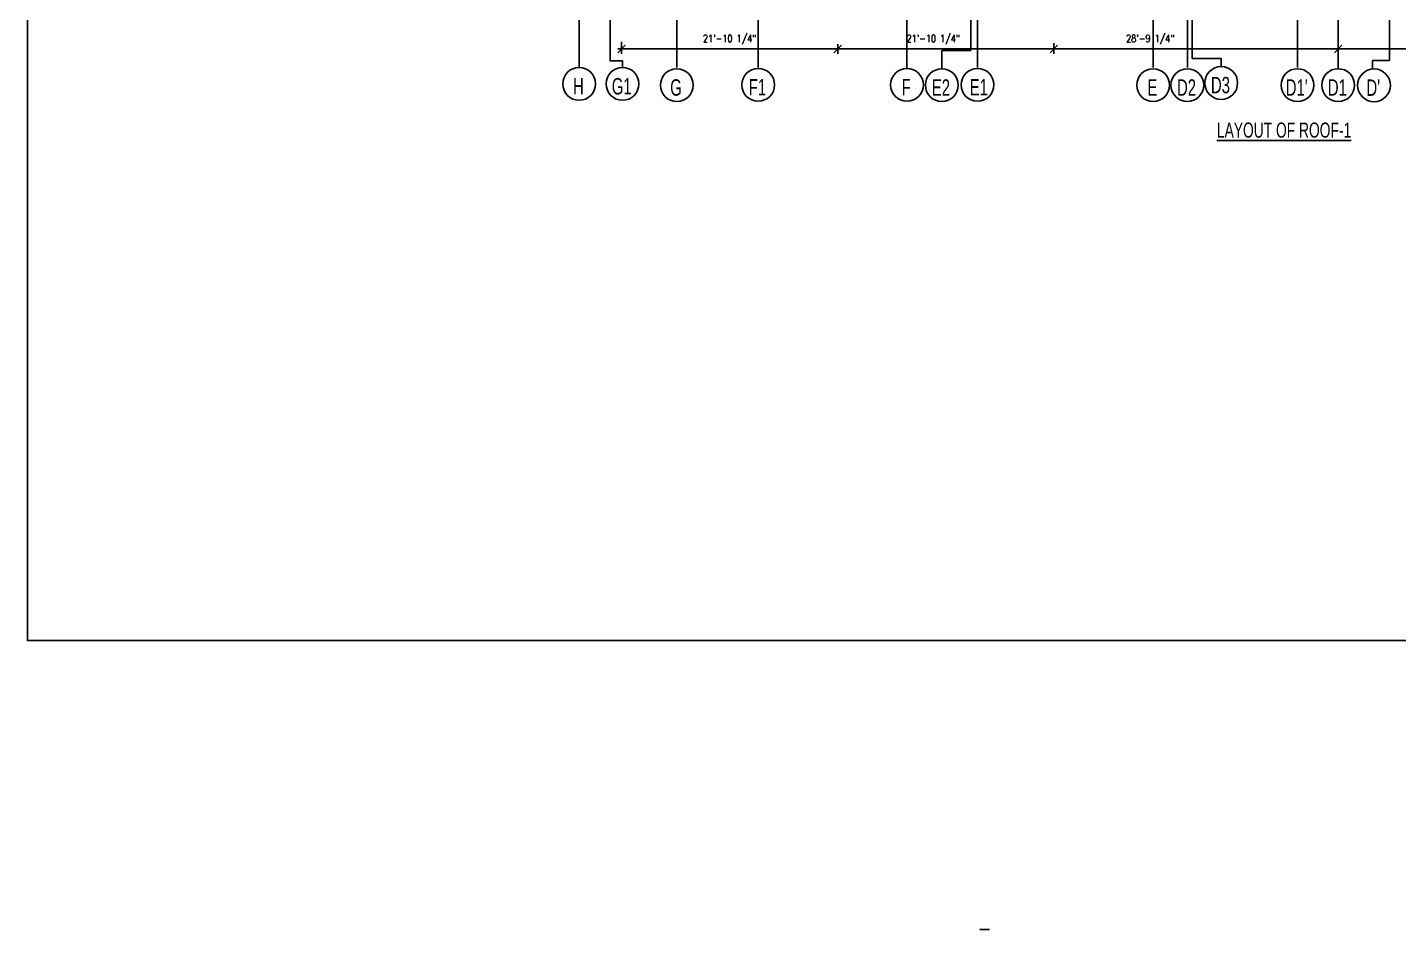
# Model space of a CAD drawing. Extents: x -95606 to 113309, y -42160 to -940.
# Drawn here: x 109860 to 111524, y -22672 to -21577 of the extents above; entities that cross this region are included whole.
import ezdxf
from ezdxf.enums import TextEntityAlignment as Align

# ---------------------------------------------------------------- set-up
doc = ezdxf.new("R2010")
doc.units = 0
doc.header["$LTSCALE"] = 0.02
doc.header["$MEASUREMENT"] = 0
doc.header["$PDMODE"] = 3
doc.header["$PDSIZE"] = -2
doc.linetypes.add('CENTER', pattern=[50.8, 31.75, -6.35, 6.35, -6.35])
doc.layers.get('0').update_dxf_attribs({"linetype": 'CONTINUOUS'})
doc.layers.get('DEFPOINTS').update_dxf_attribs({"linetype": 'CONTINUOUS'})
for name, color, linetype in [('A-2TEXT', 4, 'CONTINUOUS'), ('GRID', 8, 'CENTER'), ('S-TXT', 2, 'CONTINUOUS'), ('TEXT-1', 2, 'CONTINUOUS')]:
    doc.layers.add(name, color=color, linetype=linetype)
doc.styles.add('ROMANS', font='romans.shx', dxfattribs={"width": 0.8})
doc.styles.add('STYLE2', font='arial.ttf', dxfattribs={"width": 0.8})
doc.dimstyles.new('TK96', dxfattribs={"dimscale": 96, "dimtxt": 0.09375, "dimasz": 0.046875, "dimexe": 0.0625, "dimexo": 0.015625, "dimgap": 0.046875, "dimtad": 1, "dimzin": 11, "dimdsep": 46, "dimlunit": 4, "dimtxsty": 'ROMANS', "dimblk1": 'TK1', "dimblk2": 'TK1', "dimsah": 1, "dimcen": 0.09375, "dimclrd": 1, "dimclre": 1, "dimclrt": 2, "dimadec": 0, "dimazin": 0, "dimtfac": 1, "dimtofl": 0, "dimtmove": 0, "dimatfit": 3, "dimldrblk": 'TK1', "dimfxl": 1, "dimfrac": 2, "dimtolj": 1, "dimtzin": 9, "dimarcsym": 0})

# ---------------------------------------------------------------- blocks, each defined once
blk = doc.blocks.new('GRID')
at = {"color": 1, "linetype": 'Continuous'}
blk.add_circle((0, 0), 19.9, dxfattribs=at)
at = {"layer": 'A-2TEXT', "linetype": 'Continuous', "style": 'STYLE2', "width": 0.65}
blk.add_attdef('A', text='', height=19.9, rotation=359.9735, dxfattribs=at).set_placement((-1, -7.1), align=Align.CENTER)
blk = doc.blocks.new('TK1')
at = {"color": 4, "linetype": 'Continuous'}
blk.add_line((-1, -1), (1, 1), dxfattribs=at)
at = {"color": 1, "linetype": 'ByBlock'}
blk.add_line((-1, 0), (1, 0), dxfattribs=at)
blk = doc.blocks.new('*D633')
at = {"layer": 'DEFPOINTS', "color": 0, "lineweight": -2, "transparency": 16777216}
for p in [(110580.9, -21592.9), (110843.1, -21595.6), (110843.1, -21602.9)]:
    blk.add_point(p, dxfattribs=at)
at = {"layer": 'S-TXT', "color": 1, "lineweight": -2, "transparency": 16777216}
for p, q in [((110580.9, -21594.4), (110580.9, -21608.9)), ((110843.1, -21597.1), (110843.1, -21608.9)), ((110585.4, -21602.9), (110838.6, -21602.9))]:
    blk.add_line(p, q, dxfattribs=at)
at = {"layer": 'S-TXT', "color": 1, "lineweight": -2, "transparency": 16777216, "xscale": 4.5, "yscale": 4.5, "zscale": 4.5, "rotation": 180}
blk.add_blockref('TK1', (110580.9, -21602.9), dxfattribs=at)
at = {"layer": 'S-TXT', "color": 1, "lineweight": -2, "transparency": 16777216, "xscale": 4.5, "yscale": 4.5, "zscale": 4.5}
blk.add_blockref('TK1', (110843.1, -21602.9), dxfattribs=at)
at = {"layer": 'S-TXT', "color": 2, "transparency": 16777216, "insert": (110712, -21591.6), "char_height": 9, "attachment_point": 5, "style": 'ROMANS'}
blk.add_mtext('\\A1;21\'-10 1/4"', dxfattribs=at)
blk = doc.blocks.new('*D634')
at = {"layer": 'DEFPOINTS', "color": 0, "lineweight": -2, "transparency": 16777216}
for p in [(110843.1, -21595.6), (111105.3, -21594.4), (111105.3, -21602.9)]:
    blk.add_point(p, dxfattribs=at)
at = {"layer": 'S-TXT', "color": 1, "lineweight": -2, "transparency": 16777216}
for p, q in [((110843.1, -21597.1), (110843.1, -21608.9)), ((111105.3, -21595.9), (111105.3, -21608.9)), ((110847.6, -21602.9), (111100.8, -21602.9))]:
    blk.add_line(p, q, dxfattribs=at)
at = {"layer": 'S-TXT', "color": 1, "lineweight": -2, "transparency": 16777216, "xscale": 4.5, "yscale": 4.5, "zscale": 4.5, "rotation": 180}
blk.add_blockref('TK1', (110843.1, -21602.9), dxfattribs=at)
at = {"layer": 'S-TXT', "color": 1, "lineweight": -2, "transparency": 16777216, "xscale": 4.5, "yscale": 4.5, "zscale": 4.5}
blk.add_blockref('TK1', (111105.3, -21602.9), dxfattribs=at)
at = {"layer": 'S-TXT', "color": 2, "transparency": 16777216, "insert": (110959.1, -21591.6), "char_height": 9, "attachment_point": 5, "style": 'ROMANS'}
blk.add_mtext('\\A1;21\'-10 1/4"', dxfattribs=at)
blk = doc.blocks.new('*D635')
at = {"layer": 'DEFPOINTS', "color": 0, "lineweight": -2, "transparency": 16777216}
for p in [(111105.3, -21594.4), (111450.5, -21594.7), (111450.5, -21602.9)]:
    blk.add_point(p, dxfattribs=at)
at = {"layer": 'S-TXT', "color": 1, "lineweight": -2, "transparency": 16777216}
for p, q in [((111105.3, -21595.9), (111105.3, -21608.9)), ((111450.5, -21596.2), (111450.5, -21608.9)), ((111109.8, -21602.9), (111446, -21602.9))]:
    blk.add_line(p, q, dxfattribs=at)
at = {"layer": 'S-TXT', "color": 1, "lineweight": -2, "transparency": 16777216, "xscale": 4.5, "yscale": 4.5, "zscale": 4.5, "rotation": 180}
blk.add_blockref('TK1', (111105.3, -21602.9), dxfattribs=at)
at = {"layer": 'S-TXT', "color": 1, "lineweight": -2, "transparency": 16777216, "xscale": 4.5, "yscale": 4.5, "zscale": 4.5}
blk.add_blockref('TK1', (111450.5, -21602.9), dxfattribs=at)
at = {"layer": 'S-TXT', "color": 2, "transparency": 16777216, "insert": (111222.4, -21591.6), "char_height": 9, "attachment_point": 5, "style": 'ROMANS'}
blk.add_mtext('\\A1;28\'-9 1/4"', dxfattribs=at)
blk = doc.blocks.new('*D636')
at = {"layer": 'DEFPOINTS', "color": 0, "lineweight": -2, "transparency": 16777216}
for p in [(111450.5, -21596.2), (111724.5, -21589.9), (111724.5, -21602.9)]:
    blk.add_point(p, dxfattribs=at)
at = {"layer": 'S-TXT', "color": 1, "lineweight": -2, "transparency": 16777216}
for p, q in [((111450.5, -21597.7), (111450.5, -21608.9)), ((111724.5, -21591.4), (111724.5, -21608.9)), ((111455, -21602.9), (111720, -21602.9))]:
    blk.add_line(p, q, dxfattribs=at)
at = {"layer": 'S-TXT', "color": 1, "lineweight": -2, "transparency": 16777216, "xscale": 4.5, "yscale": 4.5, "zscale": 4.5, "rotation": 180}
blk.add_blockref('TK1', (111450.5, -21602.9), dxfattribs=at)
at = {"layer": 'S-TXT', "color": 1, "lineweight": -2, "transparency": 16777216, "xscale": 4.5, "yscale": 4.5, "zscale": 4.5}
blk.add_blockref('TK1', (111724.5, -21602.9), dxfattribs=at)
at = {"layer": 'S-TXT', "color": 2, "transparency": 16777216, "insert": (111587.5, -21593.1), "char_height": 9, "attachment_point": 5, "style": 'ROMANS'}
blk.add_mtext('\\A1;22\'-10"', dxfattribs=at)

msp = doc.modelspace()

# ---------------------------------------------------------------- linework, layer by layer
at = {"layer": 'GRID'}
for p, q in [((110927.211, -18302.324), (110927.211, -21626.491)), ((111401.099, -21625.336), (111401.099, -18302.049)), ((111450.476, -21626.766), (111450.476, -18302.049)), ((110529.379, -21625.336), (110529.379, -18303.479)), ((110567.212, -21617.08), (110567.212, -18311.735)), ((110647.879, -21625.336), (110647.879, -18303.479)), ((110746.712, -18303.479), (110746.712, -21625.336)), ((111012.808, -21625.336), (111012.808, -18303.479)), ((111225.91, -18303.479), (111225.91, -21625.336)), ((111267.638, -21625.336), (111267.638, -18303.479)), ((111273.118, -21614.466), (111273.118, -18314.349)), ((111512.711, -21617.052), (111512.711, -18313.554)), ((111004.811, -21604.856), (111004.811, -18323.959)), ((110969.405, -21604.856), (110969.405, -21626.821)), ((111004.811, -21604.856), (110969.405, -21604.856)), ((110969.405, -21604.856), (110969.405, -21626.821)), ((111273.118, -21614.466), (111308.62, -21614.466)), ((111273.118, -21614.466), (111308.62, -21614.466)), ((111308.62, -21614.466), (111308.571, -21624.207)), ((111308.62, -21614.466), (111308.571, -21624.207)), ((110567.212, -21617.08), (110582.007, -21617.08)), ((110567.212, -21617.08), (110582.007, -21617.08)), ((110582.007, -21617.08), (110582.007, -21625.336)), ((110582.007, -21617.08), (110582.007, -21625.336)), ((111512.711, -21617.052), (111492.236, -21617.052)), ((111492.236, -21617.052), (111492.236, -21627.146))]:
    msp.add_line(p, q, dxfattribs=at)
at = {"layer": 'S-TXT', "linetype": 'CENTER', "lineweight": -2}
msp.add_line((111015.445, -22671.596), (111027.445, -22671.596), dxfattribs=at)
at = {"layer": 'S-TXT', "color": 1}
msp.add_lwpolyline([(109859.834, -17714.924), (113212.803, -17714.924), (113212.803, -22320.795), (109859.834, -22320.795)], close=True, dxfattribs=at)

# ---------------------------------------------------------------- block references
at = {"layer": 'GRID'}
ref = msp.add_blockref('GRID', (110529.379, -21645.28), dxfattribs=dict(at, xscale=-1, rotation=180))
ref.add_attrib('A', 'H', dxfattribs={"layer": 'A-2TEXT', "linetype": 'Continuous', "height": 19.945, "rotation": 0.026452, "style": 'STYLE2', "width": 0.65}).set_placement((110528.411, -21658.077), align=Align.CENTER)
ref = msp.add_blockref('GRID', (110529.379, -21645.28), dxfattribs=dict(at, xscale=-1, rotation=180))
ref.add_attrib('A', 'H', dxfattribs={"layer": 'A-2TEXT', "linetype": 'Continuous', "height": 19.945, "rotation": 0.026452, "style": 'STYLE2', "width": 0.65}).set_placement((110528.411, -21658.077), align=Align.CENTER)
ref = msp.add_blockref('GRID', (110582.007, -21645.28), dxfattribs=dict(at, xscale=-1, rotation=180))
ref.add_attrib('A', 'G1', dxfattribs={"layer": 'A-2TEXT', "linetype": 'Continuous', "height": 19.9446, "rotation": 0.026452, "style": 'STYLE2', "width": 0.65}).set_placement((110581.039, -21658.077), align=Align.CENTER)
ref = msp.add_blockref('GRID', (110582.007, -21645.28), dxfattribs=dict(at, xscale=-1, rotation=180))
ref.add_attrib('A', 'G1', dxfattribs={"layer": 'A-2TEXT', "linetype": 'Continuous', "height": 19.9446, "rotation": 0.026452, "style": 'STYLE2', "width": 0.65}).set_placement((110581.039, -21658.077), align=Align.CENTER)
ref = msp.add_blockref('GRID', (110647.879, -21646.766), dxfattribs=dict(at, xscale=-1, rotation=180))
ref.add_attrib('A', 'G', dxfattribs={"layer": 'A-2TEXT', "linetype": 'Continuous', "height": 19.945, "rotation": 0.026452, "style": 'STYLE2', "width": 0.65}).set_placement((110646.911, -21659.563), align=Align.CENTER)
ref = msp.add_blockref('GRID', (110647.879, -21646.766), dxfattribs=dict(at, xscale=-1, rotation=180))
ref.add_attrib('A', 'G', dxfattribs={"layer": 'A-2TEXT', "linetype": 'Continuous', "height": 19.945, "rotation": 0.026452, "style": 'STYLE2', "width": 0.65}).set_placement((110646.911, -21659.563), align=Align.CENTER)
ref = msp.add_blockref('GRID', (110746.712, -21646.436), dxfattribs=dict(at, xscale=-1, rotation=180))
ref.add_attrib('A', 'F1', dxfattribs={"layer": 'A-2TEXT', "linetype": 'Continuous', "height": 19.9446, "rotation": 0.026452, "style": 'STYLE2', "width": 0.65}).set_placement((110745.743, -21659.314), align=Align.CENTER)
ref = msp.add_blockref('GRID', (110746.712, -21646.436), dxfattribs=dict(at, xscale=-1, rotation=180))
ref.add_attrib('A', 'F1', dxfattribs={"layer": 'A-2TEXT', "linetype": 'Continuous', "height": 19.9446, "rotation": 0.026452, "style": 'STYLE2', "width": 0.65}).set_placement((110745.743, -21659.314), align=Align.CENTER)
ref = msp.add_blockref('GRID', (110927.211, -21646.436), dxfattribs=dict(at, xscale=-1, rotation=180))
ref.add_attrib('A', 'F', dxfattribs={"layer": 'A-2TEXT', "linetype": 'Continuous', "height": 19.945, "rotation": 0.026452, "style": 'STYLE2', "width": 0.65}).set_placement((110926.243, -21659.232), align=Align.CENTER)
ref = msp.add_blockref('GRID', (110927.211, -21646.436), dxfattribs=dict(at, xscale=-1, rotation=180))
ref.add_attrib('A', 'F', dxfattribs={"layer": 'A-2TEXT', "linetype": 'Continuous', "height": 19.945, "rotation": 0.026452, "style": 'STYLE2', "width": 0.65}).set_placement((110926.243, -21659.232), align=Align.CENTER)
ref = msp.add_blockref('GRID', (110969.405, -21646.766), dxfattribs=dict(at, xscale=-1, rotation=180))
ref.add_attrib('A', 'E2', dxfattribs={"layer": 'A-2TEXT', "linetype": 'Continuous', "height": 19.9446, "rotation": 0.026452, "style": 'STYLE2', "width": 0.65}).set_placement((110968.436, -21659.644), align=Align.CENTER)
ref = msp.add_blockref('GRID', (110969.405, -21646.766), dxfattribs=dict(at, xscale=-1, rotation=180))
ref.add_attrib('A', 'E2', dxfattribs={"layer": 'A-2TEXT', "linetype": 'Continuous', "height": 19.9446, "rotation": 0.026452, "style": 'STYLE2', "width": 0.65}).set_placement((110968.436, -21659.644), align=Align.CENTER)
ref = msp.add_blockref('GRID', (111012.811, -21646.436), dxfattribs=dict(at, xscale=-1, rotation=180))
ref.add_attrib('A', ' E1', dxfattribs={"layer": 'A-2TEXT', "linetype": 'Continuous', "height": 19.9446, "rotation": 0.026452, "style": 'STYLE2', "width": 0.65}).set_placement((111011.843, -21659.314), align=Align.CENTER)
ref = msp.add_blockref('GRID', (111012.811, -21646.436), dxfattribs=dict(at, xscale=-1, rotation=180))
ref.add_attrib('A', ' E1', dxfattribs={"layer": 'A-2TEXT', "linetype": 'Continuous', "height": 19.9446, "rotation": 0.026452, "style": 'STYLE2', "width": 0.65}).set_placement((111011.843, -21659.314), align=Align.CENTER)
ref = msp.add_blockref('GRID', (111225.91, -21646.766), dxfattribs=dict(at, xscale=-1, rotation=180))
ref.add_attrib('A', 'E', dxfattribs={"layer": 'A-2TEXT', "linetype": 'Continuous', "height": 19.945, "rotation": 0.026452, "style": 'STYLE2', "width": 0.65}).set_placement((111224.942, -21659.563), align=Align.CENTER)
ref = msp.add_blockref('GRID', (111225.91, -21646.766), dxfattribs=dict(at, xscale=-1, rotation=180))
ref.add_attrib('A', 'E', dxfattribs={"layer": 'A-2TEXT', "linetype": 'Continuous', "height": 19.945, "rotation": 0.026452, "style": 'STYLE2', "width": 0.65}).set_placement((111224.942, -21659.563), align=Align.CENTER)
ref = msp.add_blockref('GRID', (111267.417, -21646.766), dxfattribs=dict(at, xscale=-1, rotation=180))
ref.add_attrib('A', 'D2', dxfattribs={"layer": 'A-2TEXT', "linetype": 'Continuous', "height": 19.9446, "rotation": 0.026452, "style": 'STYLE2', "width": 0.65}).set_placement((111266.448, -21659.644), align=Align.CENTER)
ref = msp.add_blockref('GRID', (111267.417, -21646.766), dxfattribs=dict(at, xscale=-1, rotation=180))
ref.add_attrib('A', 'D2', dxfattribs={"layer": 'A-2TEXT', "linetype": 'Continuous', "height": 19.9446, "rotation": 0.026452, "style": 'STYLE2', "width": 0.65}).set_placement((111266.448, -21659.644), align=Align.CENTER)
ref = msp.add_blockref('GRID', (111308.571, -21644.152), dxfattribs=dict(at, xscale=-1, rotation=180))
ref.add_attrib('A', 'D3', dxfattribs={"layer": 'A-2TEXT', "linetype": 'Continuous', "height": 19.9446, "rotation": 0.026452, "style": 'STYLE2', "width": 0.65}).set_placement((111307.603, -21656.676), align=Align.CENTER)
ref = msp.add_blockref('GRID', (111308.571, -21644.152), dxfattribs=dict(at, xscale=-1, rotation=180))
ref.add_attrib('A', 'D3', dxfattribs={"layer": 'A-2TEXT', "linetype": 'Continuous', "height": 19.9446, "rotation": 0.026452, "style": 'STYLE2', "width": 0.65}).set_placement((111307.603, -21656.676), align=Align.CENTER)
ref = msp.add_blockref('GRID', (111401.099, -21646.71), dxfattribs=dict(at, xscale=-1, rotation=180))
ref.add_attrib('A', "D1'", dxfattribs={"layer": 'A-2TEXT', "linetype": 'Continuous', "height": 19.9446, "rotation": 0.026452, "style": 'STYLE2', "width": 0.65}).set_placement((111400.13, -21659.589), align=Align.CENTER)
ref = msp.add_blockref('GRID', (111401.099, -21646.71), dxfattribs=dict(at, xscale=-1, rotation=180))
ref.add_attrib('A', "D1'", dxfattribs={"layer": 'A-2TEXT', "linetype": 'Continuous', "height": 19.9446, "rotation": 0.026452, "style": 'STYLE2', "width": 0.65}).set_placement((111400.13, -21659.589), align=Align.CENTER)
ref = msp.add_blockref('GRID', (111450.476, -21646.71), dxfattribs=dict(at, xscale=-1, rotation=180))
ref.add_attrib('A', 'D1', dxfattribs={"layer": 'A-2TEXT', "linetype": 'Continuous', "height": 19.9446, "rotation": 0.026452, "style": 'STYLE2', "width": 0.65}).set_placement((111449.508, -21659.589), align=Align.CENTER)
ref = msp.add_blockref('GRID', (111450.476, -21646.71), dxfattribs=dict(at, xscale=-1, rotation=180))
ref.add_attrib('A', 'D1', dxfattribs={"layer": 'A-2TEXT', "linetype": 'Continuous', "height": 19.9446, "rotation": 0.026452, "style": 'STYLE2', "width": 0.65}).set_placement((111449.508, -21659.589), align=Align.CENTER)
ref = msp.add_blockref('GRID', (111493.981, -21647.015), dxfattribs=dict(at, xscale=-1, rotation=180))
ref.add_attrib('A', "D'", dxfattribs={"layer": 'A-2TEXT', "linetype": 'Continuous', "height": 19.9446, "rotation": 0.026452, "style": 'STYLE2', "width": 0.65}).set_placement((111493.013, -21659.811), align=Align.CENTER)
ref = msp.add_blockref('GRID', (111493.981, -21647.015), dxfattribs=dict(at, xscale=-1, rotation=180))
ref.add_attrib('A', "D'", dxfattribs={"layer": 'A-2TEXT', "linetype": 'Continuous', "height": 19.9446, "rotation": 0.026452, "style": 'STYLE2', "width": 0.65}).set_placement((111493.013, -21659.811), align=Align.CENTER)

# ---------------------------------------------------------------- texts
at = {"layer": 'TEXT-1', "insert": (111303.306, -21692.196), "char_height": 18.28711, "width": 386.82312, "attachment_point": 1, "style": 'ROMANS'}
msp.add_mtext('{\\fSwis721 Cn BT|b0|i0|c0|p34;\\LLAYOUT OF ROOF-1}', dxfattribs=at)

# ---------------------------------------------------------------- dimensions: what is measured, and where the dimension line sits
at = {"layer": 'S-TXT'}
for base, p1, p2, picture, middle in [((110843.08, -21602.918), (110580.88, -21592.861), (110843.08, -21595.622), '*D633', (110711.98, -21591.561)), ((111724.489, -21602.918), (111450.476, -21596.216), (111724.489, -21589.861), '*D636', (111587.482, -21593.061))]:
    dim = msp.add_linear_dim(base=base, p1=p1, p2=p2, dimstyle='TK96', override={"dimfxl": 1.25, "dimfxlon": 1}, dxfattribs=at)
    dim.commit()
    dim.dimension.update_dxf_attribs({"geometry": picture, "text_midpoint": middle})
for base, p1, p2, picture, middle in [((111105.28, -21602.918), (110843.08, -21595.622), (111105.28, -21594.377), '*D634', (110959.068, -21602.918)), ((111450.476, -21602.918), (111105.28, -21594.377), (111450.476, -21594.716), '*D635', (111222.397, -21602.918))]:
    dim = msp.add_linear_dim(base=base, p1=p1, p2=p2, dimstyle='TK96', override={"dimfxl": 1.25, "dimfxlon": 1}, dxfattribs=at)
    dim.commit()
    dim.dimension.update_dxf_attribs({"geometry": picture, "text_midpoint": middle, "dimtype": 160})

doc.saveas('drawing.dxf')
